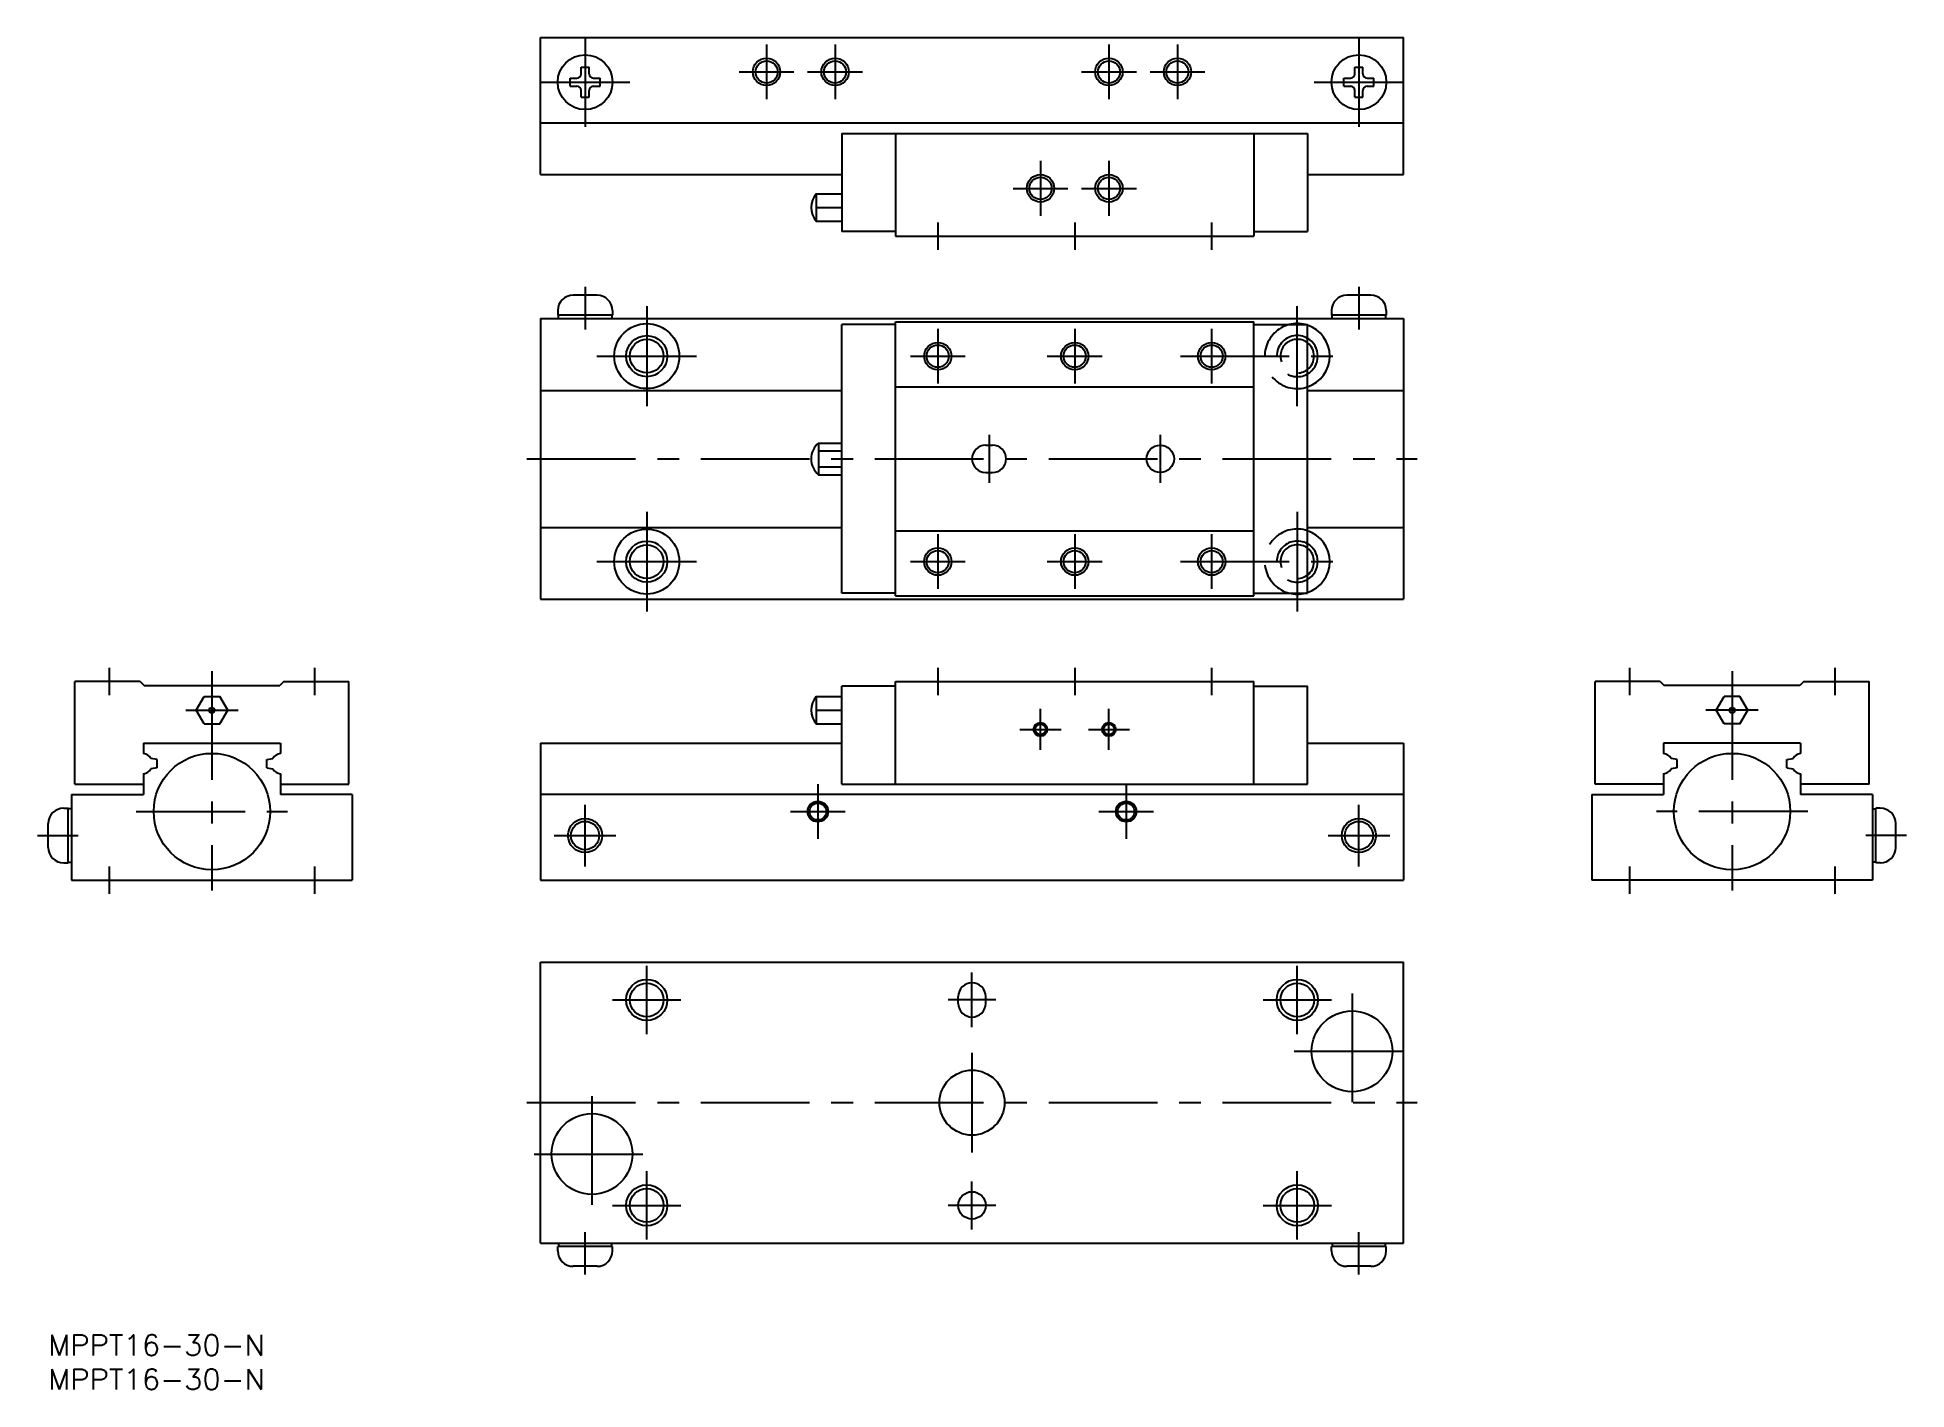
# Model space of a CAD drawing. Extents: x -2 to 271, y -8 to 189.
import ezdxf

# ---------------------------------------------------------------- set-up
doc = ezdxf.new("R2010")
doc.units = 0
doc.header["$LTSCALE"] = 0.5
doc.linetypes.add('CENTER', pattern=[50.8, 31.75, -6.35, 6.35, -6.35])
doc.linetypes.add('DASHED', pattern=[19.05, 12.7, -6.35])
for name, color, linetype in [('MSM_CENTER', 1, 'CENTER'), ('MSM_CONTINUOUS', 7, 'CONTINUOUS'), ('MSM_DASHED', 4, 'DASHED'), ('MSM_NARROW', 5, 'CONTINUOUS'), ('MSM_PART_NUMBER', 7, 'CONTINUOUS')]:
    doc.layers.add(name, color=color, linetype=linetype)
doc.styles.get("Standard").update_dxf_attribs({"font": 'txt.shx', "height": 3, "bigfont": 'bigfont.shx'})

# ---------------------------------------------------------------- blocks, each defined once
blk = doc.blocks.new('*U2')
at = {"layer": 'MSM_PART_NUMBER', "width": 1.042}
blk.add_text('MPPT16-30-N', height=3, dxfattribs=at).set_placement((0, -3))
blk = doc.blocks.new('*U3')
at = {"layer": 'MSM_PART_NUMBER', "width": 1.042}
blk.add_text('MPPT16-30-N', height=3, dxfattribs=at).set_placement((0, -8))

msp = doc.modelspace()

# ---------------------------------------------------------------- linework, layer by layer
at = {"layer": 'MSM_CENTER'}
for p, q in [((78.4, 189.44), (78.4, 176.36)), ((104.9, 188.4), (104.9, 180.4)), ((114.9, 188.4), (114.9, 180.4)), ((154.9, 188.4), (154.9, 180.4)), ((164.9, 188.4), (164.9, 180.4)), ((191.4, 189.44), (191.4, 176.36)), ((71.86, 182.9), (84.94, 182.9)), ((100.9, 184.4), (108.9, 184.4)), ((110.9, 184.4), (118.9, 184.4)), ((150.9, 184.4), (158.9, 184.4)), ((160.9, 184.4), (168.9, 184.4)), ((184.86, 182.9), (197.94, 182.9)), ((144.9, 171.4), (144.9, 163.4)), ((154.9, 171.4), (154.9, 163.4)), ((140.9, 167.4), (148.9, 167.4)), ((150.9, 167.4), (158.9, 167.4)), ((129.9, 162.4), (129.9, 158.4)), ((149.9, 162.4), (149.9, 158.4)), ((169.9, 162.4), (169.9, 158.4)), ((78.4, 153), (78.4, 146.79)), ((191.4, 153), (191.4, 146.79)), ((87.4, 150.19), (87.4, 135.61)), ((182.4, 135.61), (182.4, 150.19)), ((129.9, 146.9), (129.9, 138.9)), ((149.9, 146.9), (149.9, 138.9)), ((169.9, 146.9), (169.9, 138.9)), ((80.11, 142.9), (94.69, 142.9)), ((125.9, 142.9), (133.9, 142.9)), ((145.9, 142.9), (153.9, 142.9)), ((165.36, 142.9), (189.69, 142.9)), ((137.4, 131.4), (137.4, 124.4)), ((162.4, 131.4), (162.4, 124.4)), ((69.9, 127.9), (199.9, 127.9)), ((87.4, 120.19), (87.4, 105.61)), ((182.4, 120.19), (182.4, 105.61)), ((129.9, 116.9), (129.9, 108.9)), ((149.9, 116.9), (149.9, 108.9)), ((169.9, 116.9), (169.9, 108.9)), ((80.11, 112.9), (94.69, 112.9)), ((125.9, 112.9), (133.9, 112.9)), ((145.9, 112.9), (153.9, 112.9)), ((165.36, 112.9), (189.69, 112.9)), ((8.9, 97.4), (8.9, 93.4)), ((23.9, 96.9), (23.9, 64.9)), ((38.9, 97.4), (38.9, 93.4)), ((129.9, 97.4), (129.9, 93.4)), ((149.9, 97.4), (149.9, 93.4)), ((169.9, 97.4), (169.9, 93.4)), ((230.9, 97.4), (230.9, 93.4)), ((245.9, 96.9), (245.9, 64.9)), ((260.9, 97.4), (260.9, 93.4)), ((20.09, 91.2), (27.71, 91.2)), ((144.9, 85.4), (144.9, 91.4)), ((154.9, 85.4), (154.9, 91.4)), ((249.71, 91.2), (242.09, 91.2)), ((141.9, 88.4), (147.9, 88.4)), ((151.9, 88.4), (157.9, 88.4)), ((112.4, 80.4), (112.4, 72.4)), ((157.4, 80.4), (157.4, 72.4)), ((78.4, 68.4), (78.4, 77.4)), ((191.4, 68.4), (191.4, 77.4)), ((12.86, 76.4), (34.94, 76.4)), ((108.4, 76.4), (116.4, 76.4)), ((153.4, 76.4), (161.4, 76.4)), ((256.94, 76.4), (234.86, 76.4)), ((-1.59, 72.9), (4.36, 72.9)), ((73.9, 72.9), (82.9, 72.9)), ((186.9, 72.9), (195.9, 72.9)), ((271.39, 72.9), (265.44, 72.9)), ((8.9, 68.4), (8.9, 64.4)), ((38.9, 68.4), (38.9, 64.4)), ((230.9, 68.4), (230.9, 64.4)), ((260.9, 68.4), (260.9, 64.4)), ((87.4, 43.9), (87.4, 53.9)), ((134.9, 44.9), (134.9, 52.9)), ((182.4, 43.9), (182.4, 53.9)), ((190.4, 49.84), (190.4, 32.96)), ((82.4, 48.9), (92.4, 48.9)), ((138.4, 48.9), (131.4, 48.9)), ((177.4, 48.9), (187.4, 48.9)), ((134.9, 41.19), (134.9, 26.61)), ((181.96, 41.4), (198.84, 41.4)), ((69.9, 33.9), (199.9, 33.9)), ((79.4, 34.84), (79.4, 17.96)), ((70.96, 26.4), (87.84, 26.4)), ((87.4, 13.9), (87.4, 23.9)), ((134.9, 15.4), (134.9, 22.4)), ((182.4, 13.9), (182.4, 23.9)), ((82.4, 18.9), (92.4, 18.9)), ((138.4, 18.9), (131.4, 18.9)), ((177.4, 18.9), (187.4, 18.9)), ((78.4, 8.8), (78.4, 15.01)), ((191.4, 8.8), (191.4, 15.01))]:
    msp.add_line(p, q, dxfattribs=at)
at = {"layer": 'MSM_CONTINUOUS'}
for p, q in [((71.9, 169.4), (71.9, 189.4)), ((71.9, 189.4), (197.9, 189.4)), ((197.9, 169.4), (197.9, 189.4)), ((76.2, 183.5), (77.2, 183.5)), ((76.2, 182.3), (76.2, 183.5)), ((77.8, 184.1), (77.8, 185.1)), ((77.8, 185.1), (79, 185.1)), ((79, 184.1), (79, 185.1)), ((79.6, 183.5), (80.6, 183.5)), ((80.6, 182.3), (80.6, 183.5)), ((189.2, 183.5), (190.2, 183.5)), ((189.2, 182.3), (189.2, 183.5)), ((190.8, 184.1), (190.8, 185.1)), ((190.8, 185.1), (192, 185.1)), ((192, 184.1), (192, 185.1)), ((192.6, 183.5), (193.6, 183.5)), ((193.6, 182.3), (193.6, 183.5)), ((76.2, 182.3), (77.2, 182.3)), ((77.8, 180.7), (77.8, 181.7)), ((77.8, 180.7), (79, 180.7)), ((79, 180.7), (79, 181.7)), ((79.6, 182.3), (80.6, 182.3)), ((189.2, 182.3), (190.2, 182.3)), ((190.8, 180.7), (190.8, 181.7)), ((190.8, 180.7), (192, 180.7)), ((192, 180.7), (192, 181.7)), ((192.6, 182.3), (193.6, 182.3)), ((197.9, 176.9), (71.9, 176.9)), ((115.9, 175.4), (115.9, 161.1)), ((115.9, 175.4), (183.9, 175.4)), ((123.75, 175.4), (123.75, 160.4)), ((176.05, 175.4), (176.05, 160.4)), ((183.9, 175.4), (183.9, 161.1)), ((71.9, 169.4), (115.9, 169.4)), ((183.9, 169.4), (197.9, 169.4)), ((112.16, 166.6), (112.16, 162.6)), ((112.16, 166.6), (115.9, 166.6)), ((112.16, 164.6), (115.9, 164.6)), ((112.16, 162.6), (115.9, 162.6)), ((123.75, 161.1), (115.9, 161.1)), ((176.05, 161.1), (183.9, 161.1)), ((123.75, 160.4), (176.05, 160.4)), ((80.15, 151.8), (76.65, 151.8)), ((193.15, 151.8), (189.65, 151.8)), ((71.9, 148.4), (71.9, 107.4)), ((71.9, 148.4), (197.9, 148.4)), ((74.4, 149.55), (74.4, 148.9)), ((82.4, 148.9), (74.4, 148.9)), ((74.5, 148.4), (74.5, 148.9)), ((82.3, 148.9), (82.3, 148.4)), ((82.4, 149.55), (82.4, 148.9)), ((123.75, 147.5), (115.9, 147.5)), ((115.9, 108.3), (115.9, 147.5)), ((123.75, 107.9), (123.75, 147.9)), ((123.75, 147.9), (176.05, 147.9)), ((176.05, 107.9), (176.05, 147.9)), ((176.05, 147.5), (183.9, 147.5)), ((183.9, 108.3), (183.9, 147.5)), ((187.4, 149.55), (187.4, 148.9)), ((195.4, 148.9), (187.4, 148.9)), ((187.5, 148.4), (187.5, 148.9)), ((195.3, 148.9), (195.3, 148.4)), ((195.4, 149.55), (195.4, 148.9)), ((197.9, 148.4), (197.9, 107.4)), ((71.9, 137.9), (115.9, 137.9)), ((123.75, 138.4), (176.05, 138.4)), ((183.9, 137.9), (197.9, 137.9)), ((112.49, 130.21), (115.9, 130.21)), ((112.49, 130.21), (112.49, 125.59)), ((112.49, 129.05), (115.9, 129.05)), ((136.9, 129.9), (137.9, 129.9)), ((112.49, 126.75), (115.9, 126.75)), ((112.49, 125.59), (115.9, 125.59)), ((136.9, 125.9), (137.9, 125.9)), ((71.9, 117.9), (115.9, 117.9)), ((123.75, 117.4), (176.05, 117.4)), ((183.9, 117.9), (197.9, 117.9)), ((71.9, 107.4), (197.9, 107.4)), ((123.75, 108.3), (115.9, 108.3)), ((123.75, 107.9), (176.05, 107.9)), ((176.05, 108.3), (183.9, 108.3)), ((3.9, 80.4), (3.9, 95.4)), ((13.4, 95.4), (3.9, 95.4)), ((13.4, 95.4), (14, 94.8)), ((14, 94.8), (33.8, 94.8)), ((21.59, 91.2), (22.75, 93.2)), ((22.75, 93.2), (25.05, 93.2)), ((26.21, 91.2), (25.05, 93.2)), ((34.4, 95.4), (33.8, 94.8)), ((34.4, 95.4), (43.9, 95.4)), ((43.9, 80.4), (43.9, 95.4)), ((112.16, 93.2), (112.16, 89.2)), ((112.16, 93.2), (115.9, 93.2)), ((115.9, 80.4), (115.9, 94.7)), ((123.75, 94.7), (115.9, 94.7)), ((123.75, 80.4), (123.75, 95.4)), ((123.75, 95.4), (176.05, 95.4)), ((176.05, 80.4), (176.05, 95.4)), ((176.05, 94.7), (183.9, 94.7)), ((183.9, 80.4), (183.9, 94.7)), ((225.9, 80.4), (225.9, 95.4)), ((235.4, 95.4), (225.9, 95.4)), ((235.4, 95.4), (236, 94.8)), ((255.8, 94.8), (236, 94.8)), ((243.59, 91.2), (244.75, 93.2)), ((247.05, 93.2), (244.75, 93.2)), ((248.21, 91.2), (247.05, 93.2)), ((256.4, 95.4), (255.8, 94.8)), ((256.4, 95.4), (265.9, 95.4)), ((265.9, 80.4), (265.9, 95.4)), ((22.75, 89.2), (21.59, 91.2)), ((25.05, 89.2), (26.21, 91.2)), ((112.16, 91.2), (115.9, 91.2)), ((244.75, 89.2), (243.59, 91.2)), ((247.05, 89.2), (248.21, 91.2)), ((22.75, 89.2), (25.05, 89.2)), ((112.16, 89.2), (115.9, 89.2)), ((247.05, 89.2), (244.75, 89.2)), ((13.9, 86.4), (13.9, 84.89)), ((13.9, 86.4), (33.9, 86.4)), ((33.9, 86.4), (33.9, 84.89)), ((71.9, 86.4), (115.9, 86.4)), ((71.9, 86.4), (71.9, 66.4)), ((183.9, 86.4), (197.9, 86.4)), ((197.9, 86.4), (197.9, 66.4)), ((235.9, 86.4), (235.9, 84.89)), ((255.9, 86.4), (235.9, 86.4)), ((255.9, 86.4), (255.9, 84.89)), ((13.9, 81.91), (13.9, 78.9)), ((15.9, 84), (14.99, 84.16)), ((15.9, 82.8), (14.99, 82.64)), ((15.9, 82.8), (15.9, 84)), ((31.9, 84), (32.81, 84.16)), ((31.9, 82.8), (31.9, 84)), ((31.9, 82.8), (32.81, 82.64)), ((33.9, 81.91), (33.9, 78.9)), ((235.9, 81.91), (235.9, 78.9)), ((237.9, 84), (236.99, 84.16)), ((237.9, 82.8), (236.99, 82.64)), ((237.9, 82.8), (237.9, 84)), ((253.9, 84), (254.81, 84.16)), ((253.9, 82.8), (253.9, 84)), ((253.9, 82.8), (254.81, 82.64)), ((255.9, 81.91), (255.9, 78.9)), ((3.9, 80.4), (13.9, 80.4)), ((33.9, 80.4), (43.9, 80.4)), ((115.9, 80.4), (183.9, 80.4)), ((235.9, 80.4), (225.9, 80.4)), ((265.9, 80.4), (255.9, 80.4)), ((2.25, 76.9), (2.9, 76.9)), ((2.9, 68.9), (2.9, 76.9)), ((3.4, 76.8), (2.9, 76.8)), ((3.4, 78.9), (13.9, 78.9)), ((3.4, 78.9), (3.4, 66.4)), ((44.4, 78.9), (33.9, 78.9)), ((44.4, 78.9), (44.4, 66.4)), ((197.9, 78.9), (71.9, 78.9)), ((225.4, 78.9), (225.4, 66.4)), ((225.4, 78.9), (235.9, 78.9)), ((266.4, 78.9), (255.9, 78.9)), ((266.4, 78.9), (266.4, 66.4)), ((266.4, 76.8), (266.9, 76.8)), ((266.9, 68.9), (266.9, 76.9)), ((267.55, 76.9), (266.9, 76.9)), ((0, 71.15), (0, 74.65)), ((269.8, 71.15), (269.8, 74.65)), ((2.25, 68.9), (2.9, 68.9)), ((2.9, 69), (3.4, 69)), ((266.9, 69), (266.4, 69)), ((267.55, 68.9), (266.9, 68.9)), ((3.4, 66.4), (44.4, 66.4)), ((71.9, 66.4), (197.9, 66.4)), ((266.4, 66.4), (225.4, 66.4)), ((71.9, 13.4), (71.9, 54.4)), ((71.9, 54.4), (197.9, 54.4)), ((197.9, 13.4), (197.9, 54.4)), ((132.9, 48.4), (132.9, 49.4)), ((136.9, 48.4), (136.9, 49.4)), ((71.9, 13.4), (197.9, 13.4)), ((74.4, 12.25), (74.4, 12.9)), ((82.4, 12.9), (74.4, 12.9)), ((74.5, 13.4), (74.5, 12.9)), ((82.3, 12.9), (82.3, 13.4)), ((82.4, 12.25), (82.4, 12.9)), ((187.4, 12.25), (187.4, 12.9)), ((195.4, 12.9), (187.4, 12.9)), ((187.5, 13.4), (187.5, 12.9)), ((195.3, 12.9), (195.3, 13.4)), ((195.4, 12.25), (195.4, 12.9)), ((80.15, 10), (76.65, 10)), ((193.15, 10), (189.65, 10))]:
    msp.add_line(p, q, dxfattribs=at)
for centre, radius in [((78.4, 182.9), 4), ((104.9, 184.4), 1.62), ((114.9, 184.4), 1.62), ((154.9, 184.4), 1.62), ((164.9, 184.4), 1.62), ((191.4, 182.9), 4), ((144.9, 167.4), 1.62), ((154.9, 167.4), 1.62), ((87.4, 142.9), 4.75), ((87.4, 142.9), 2.46), ((129.9, 142.9), 1.62), ((149.9, 142.9), 1.62), ((169.9, 142.9), 1.62), ((162.4, 127.9), 2), ((87.4, 112.9), 4.75), ((87.4, 112.9), 2.46), ((129.9, 112.9), 1.62), ((149.9, 112.9), 1.62), ((169.9, 112.9), 1.62), ((23.9, 91.2), 0.4), ((245.9, 91.2), 0.4), ((144.9, 88.4), 0.783), ((154.9, 88.4), 0.783), ((23.9, 76.4), 8.5), ((245.9, 76.4), 8.5), ((112.4, 76.4), 1.23), ((157.4, 76.4), 1.23), ((78.4, 72.9), 2.07), ((191.4, 72.9), 2.07), ((87.4, 48.9), 2.46), ((182.4, 48.9), 2.46), ((190.4, 41.4), 5.9), ((134.9, 33.9), 4.75), ((79.4, 26.4), 5.9), ((87.4, 18.9), 2.46), ((134.9, 18.9), 2), ((182.4, 18.9), 2.46)]:
    msp.add_circle(centre, radius, dxfattribs=at)
for centre, radius, start, end in [((77.2, 184.1), 0.6, 270, 0), ((79.6, 184.1), 0.6, 180, 270), ((190.2, 184.1), 0.6, 270, 0), ((192.6, 184.1), 0.6, 180, 270), ((77.2, 181.7), 0.6, 0, 90), ((79.6, 181.7), 0.6, 90, 180), ((190.2, 181.7), 0.6, 0, 90), ((192.6, 181.7), 0.6, 90, 180), ((114.4, 164.6), 3, 138.1897, 221.8103), ((76.65, 149.55), 2.25, 90, 180), ((80.15, 149.55), 2.25, 0, 90), ((189.65, 149.55), 2.25, 90, 180), ((193.15, 149.55), 2.25, 0, 90), ((182.4, 142.9), 4.75, 75.5646, 104.4354), ((182.4, 142.9), 4.75, 288.4084, 71.5916), ((182.4, 142.9), 2.46, 307.5987, 52.4013), ((114.4, 127.9), 3, 129.664, 230.336), ((136.9, 127.9), 2, 90, 270), ((137.9, 127.9), 2, 270, 90), ((182.4, 112.9), 4.75, 288.4084, 71.5916), ((182.4, 112.9), 2.46, 307.5987, 52.4013), ((182.4, 112.9), 4.75, 255.5626, 284.4374), ((114.4, 91.2), 3, 138.1897, 221.8103), ((13.7, 83.4), 1.5, 30.4364, 82.3373), ((34.1, 83.4), 1.5, 97.6616, 149.5623), ((235.7, 83.4), 1.5, 30.4377, 82.3384), ((256.1, 83.4), 1.5, 97.6627, 149.5636), ((13.7, 83.4), 1.5, 277.6609, 329.5615), ((34.1, 83.4), 1.5, 210.4356, 262.3361), ((235.7, 83.4), 1.5, 277.6639, 329.5644), ((256.1, 83.4), 1.5, 210.4385, 262.3391), ((2.25, 74.65), 2.25, 90, 180), ((267.55, 74.65), 2.25, 360, 90), ((2.25, 71.15), 2.25, 180, 270), ((267.55, 71.15), 2.25, 270, 0), ((134.9, 49.4), 2, 0, 180), ((134.9, 48.4), 2, 180, 0), ((76.65, 12.25), 2.25, 180, 270), ((80.15, 12.25), 2.25, 270, 360), ((189.65, 12.25), 2.25, 180, 270), ((193.15, 12.25), 2.25, 270, 360)]:
    msp.add_arc(centre, radius, start, end, dxfattribs=at)
at = {"layer": 'MSM_DASHED'}
for centre, radius, start, end in [((182.4, 142.9), 4.75, 104.4369, 288.4084), ((182.4, 142.9), 4.75, 71.5916, 75.5646), ((182.4, 142.9), 3, 60.0001, 299.9999), ((182.4, 142.9), 2.46, 52.4013, 307.5987), ((182.4, 112.9), 4.75, 71.5916, 255.5631), ((182.4, 112.9), 3, 60.0001, 299.9999), ((182.4, 112.9), 2.46, 52.4013, 307.5987), ((182.4, 112.9), 4.75, 284.4369, 288.4084)]:
    msp.add_arc(centre, radius, start, end, dxfattribs=at)
at = {"layer": 'MSM_NARROW'}
for centre, radius in [((104.9, 184.4), 2), ((114.9, 184.4), 2), ((154.9, 184.4), 2), ((164.9, 184.4), 2), ((144.9, 167.4), 2), ((154.9, 167.4), 2), ((87.4, 142.9), 3), ((129.9, 142.9), 2), ((149.9, 142.9), 2), ((169.9, 142.9), 2), ((87.4, 112.9), 3), ((129.9, 112.9), 2), ((149.9, 112.9), 2), ((169.9, 112.9), 2), ((144.9, 88.4), 1), ((154.9, 88.4), 1), ((112.4, 76.4), 1.5), ((157.4, 76.4), 1.5), ((78.4, 72.9), 2.5), ((191.4, 72.9), 2.5), ((87.4, 48.9), 3), ((182.4, 48.9), 3), ((87.4, 18.9), 3), ((182.4, 18.9), 3)]:
    msp.add_circle(centre, radius, dxfattribs=at)
for centre in [(182.4, 142.9), (182.4, 112.9)]:
    msp.add_arc(centre, 3, 299.9999, 60.0001, dxfattribs=at)

# ---------------------------------------------------------------- block references
at = {"layer": 'MSM_CONTINUOUS'}
for name in ['*U2', '*U3']:
    msp.add_blockref(name, (0, 0), dxfattribs=at)

doc.saveas('drawing.dxf')
